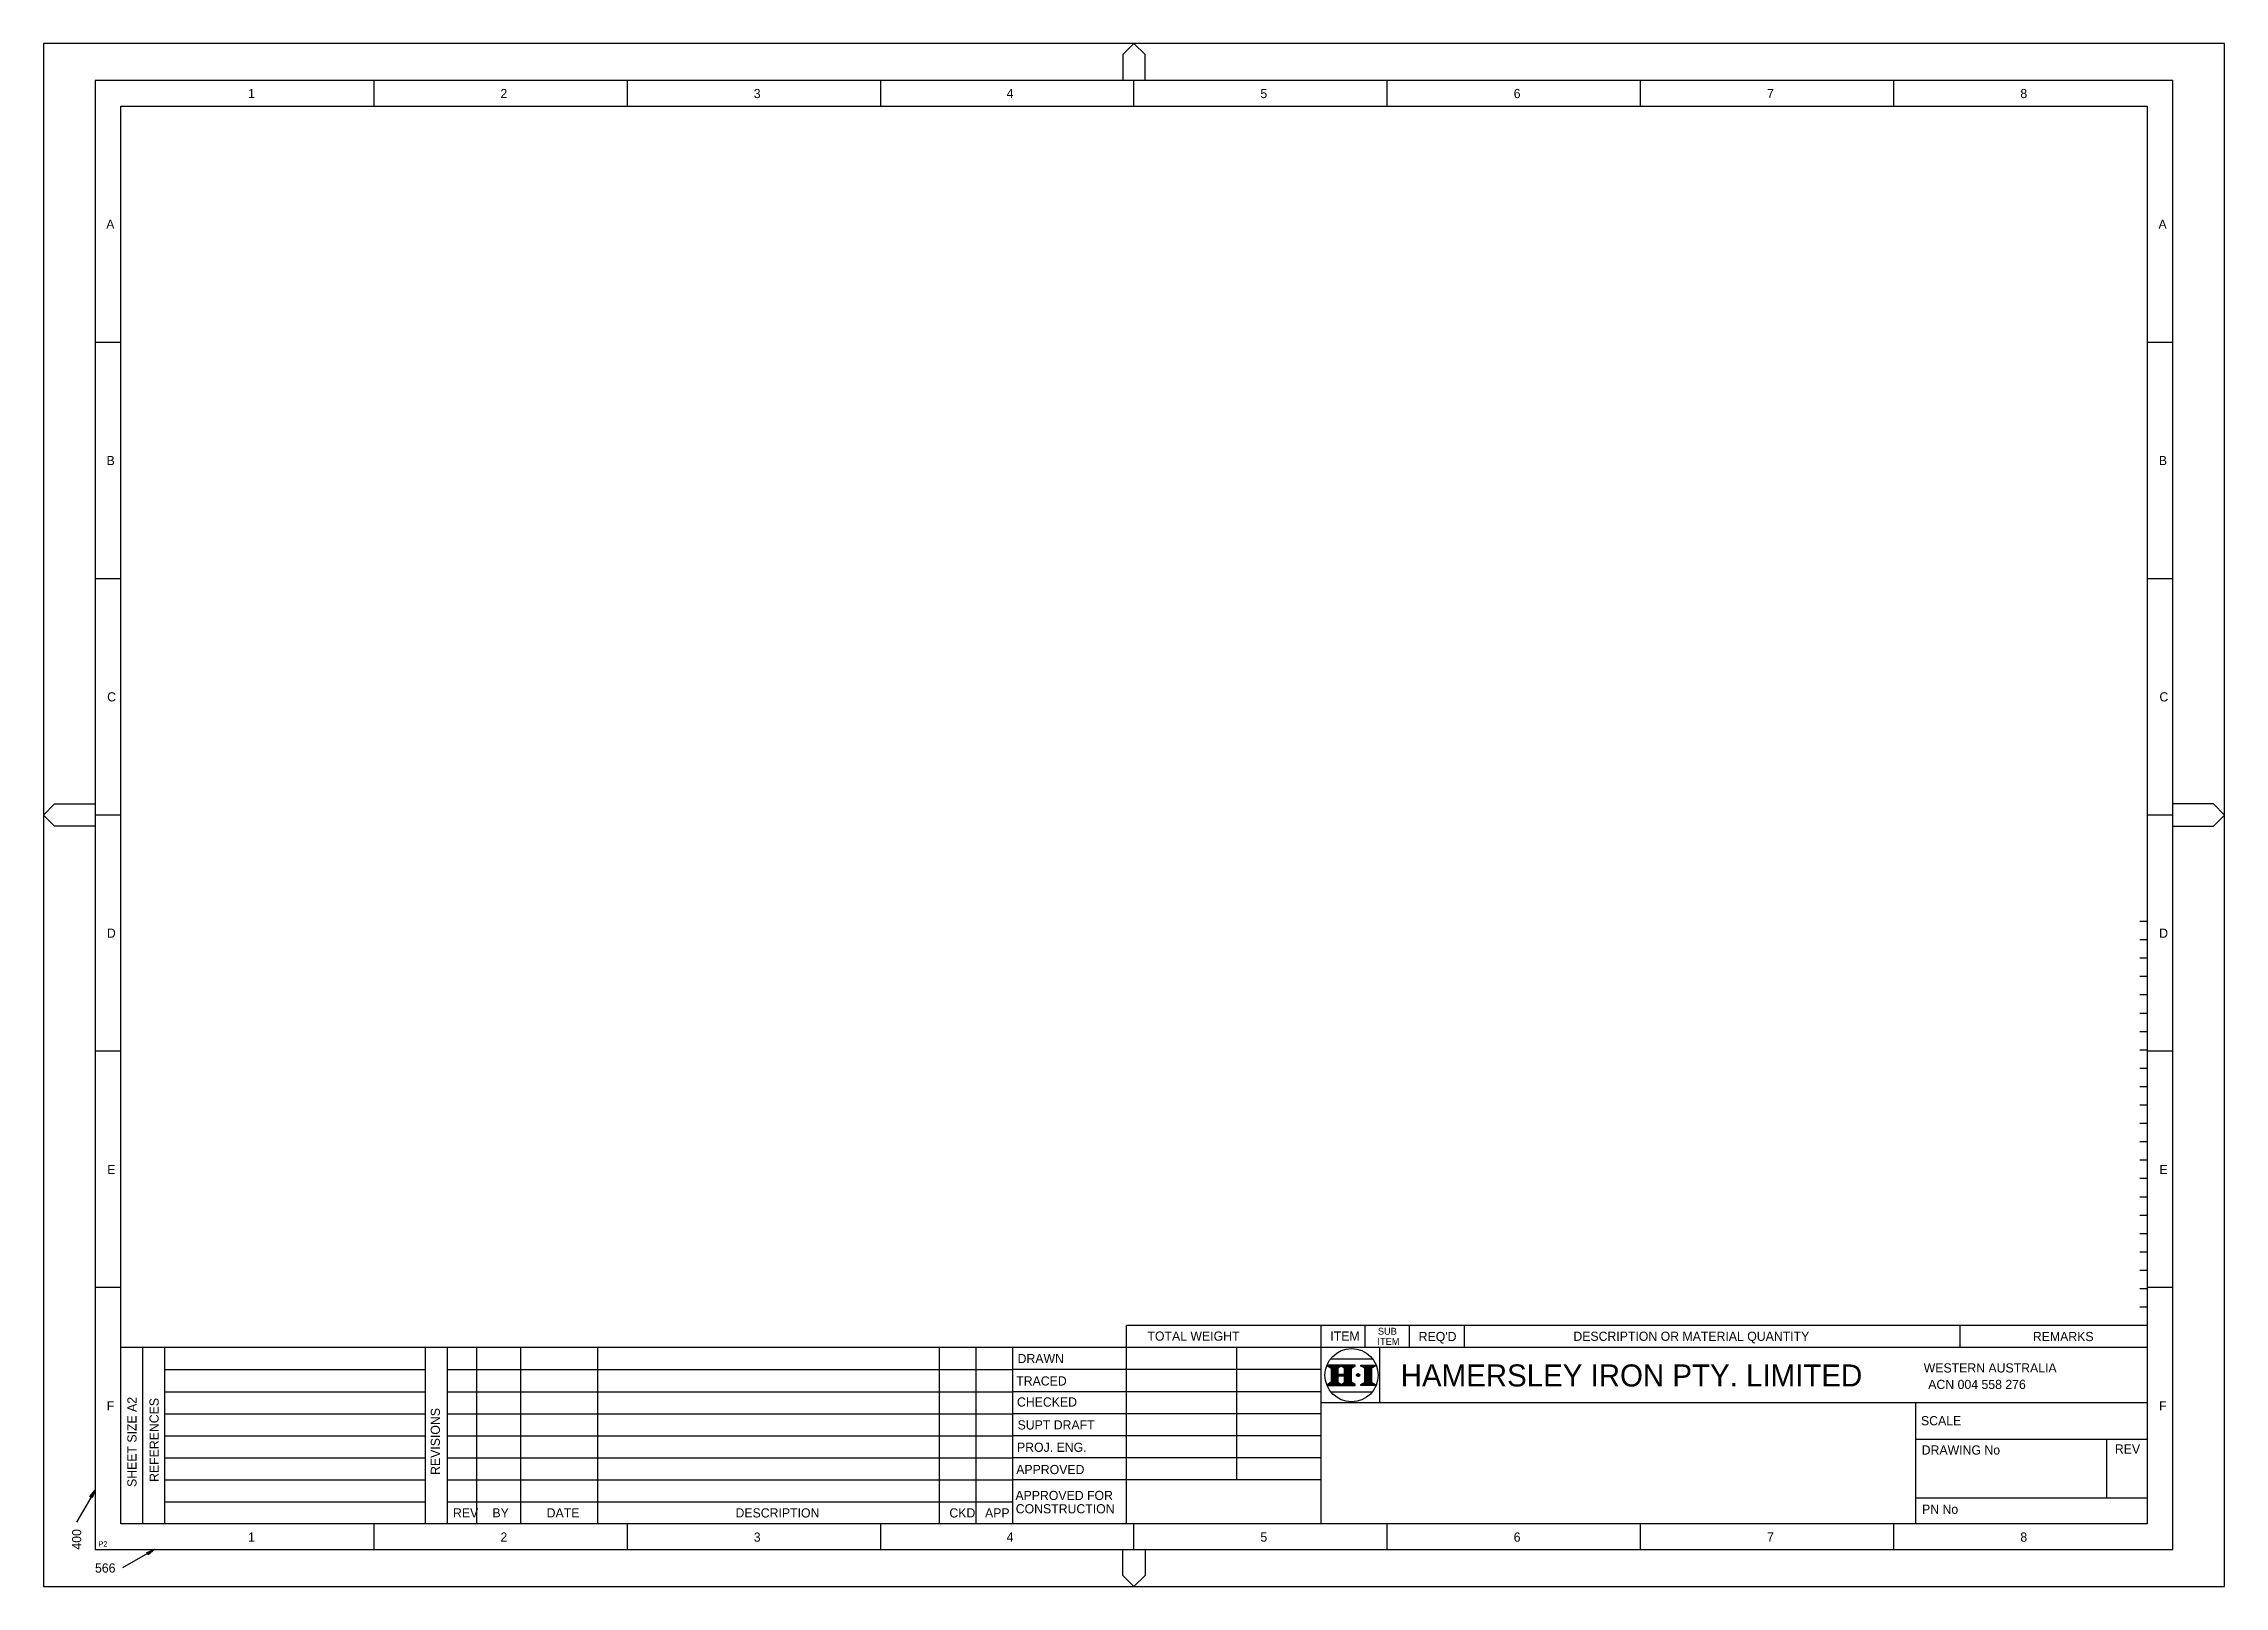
# Model space of a CAD drawing. Extents: x -14 to 580, y -10 to 410.
import ezdxf

# ---------------------------------------------------------------- set-up
doc = ezdxf.new("R2010")
doc.units = 0
doc.layers.add('G_Border', color=7, linetype='Continuous')

msp = doc.modelspace()

# ---------------------------------------------------------------- linework, layer by layer
at = {"layer": 'G_Border'}
for p, q in [((283, 410), (280, 407)), ((286, 407), (283, 410)), ((280, 407), (280, 400)), ((286, 400), (286, 407)), ((75.999, 393), (75.999, 399.832)), ((144.999, 393), (144.999, 399.832)), ((213.999, 393), (213.999, 399.832)), ((282.999, 393), (282.999, 399.832)), ((351.999, 393), (351.999, 399.832)), ((420.999, 393), (420.999, 399.832)), ((489.999, 393), (489.999, 399.832)), ((6.999, 328.666), (0, 328.666)), ((566, 328.666), (559.001, 328.666)), ((6.999, 264.333), (0, 264.333)), ((566, 264.333), (559.001, 264.333)), ((-14, 200), (-11, 203)), ((-11, 203), (0, 203)), ((577, 203), (566, 203)), ((580, 200), (577, 203)), ((-11, 197), (-14, 200)), ((0, 197), (-11, 197)), ((6.999, 199.999), (0, 199.999)), ((566, 199.999), (559.001, 199.999)), ((566, 197), (577, 197)), ((577, 197), (580, 200)), ((559, 171), (557, 171)), ((559, 166), (557, 166)), ((559, 161), (557, 161)), ((559, 156), (557, 156)), ((559, 151), (557, 151)), ((559, 146), (557, 146)), ((559, 141), (557, 141)), ((6.999, 135.666), (0, 135.666)), ((559, 136), (557, 136)), ((559, 131), (557, 131)), ((566, 135.666), (559.001, 135.666)), ((559, 126), (557, 126)), ((559, 121), (557, 121)), ((559, 116), (557, 116)), ((559, 111), (557, 111)), ((559, 106), (557, 106)), ((559, 101), (557, 101)), ((559, 96), (557, 96)), ((559, 91), (557, 91)), ((559, 86), (557, 86)), ((559, 81), (557, 81)), ((6.999, 71.333), (0, 71.333)), ((559, 76), (557, 76)), ((566, 71.333), (559.001, 71.333)), ((559, 71), (557, 71)), ((559, 66), (557, 66)), ((281, 7), (281, 61)), ((559, 61), (281, 61)), ((334, 55), (334, 61)), ((346, 55), (346, 61)), ((358, 55), (358, 61)), ((373, 55), (373, 61)), ((508, 55), (508, 61)), ((559, 55), (6.999, 55)), ((12.999, 7), (12.999, 55)), ((18.999, 7), (18.999, 55)), ((90, 7), (90, 55)), ((96, 7), (96, 55)), ((104, 7), (104, 55)), ((116, 7), (116, 55)), ((137, 7), (137, 55)), ((230, 7), (230, 55)), ((240, 7), (240, 55)), ((250, 7), (250, 55)), ((311, 19), (311, 55)), ((334, 7), (334, 55)), ((350, 40), (350, 55)), ((18.999, 49), (90, 49)), ((96, 49), (250, 49)), ((334, 49), (250, 49)), ((335.72, 50.006), (335.925, 50.211)), ((335.869, 49.873), (336.208, 50.211)), ((336.051, 49.771), (336.49, 50.211)), ((336.232, 49.67), (336.773, 50.211)), ((336.413, 49.568), (337.056, 50.211)), ((336.567, 51.988), (347.954, 51.988)), ((336.595, 49.467), (337.339, 50.211)), ((336.739, 47.631), (339.319, 50.211)), ((336.739, 47.914), (339.036, 50.211)), ((336.739, 48.197), (338.753, 50.211)), ((336.739, 48.48), (338.47, 50.211)), ((336.739, 48.763), (338.187, 50.211)), ((336.739, 49.045), (337.905, 50.211)), ((336.739, 49.328), (337.622, 50.211)), ((336.739, 49.386), (336.739, 45.549)), ((336.739, 47.348), (338.559, 49.168)), ((336.739, 47.065), (338.559, 48.885)), ((336.739, 46.783), (338.559, 48.603)), ((336.739, 46.5), (338.559, 48.32)), ((336.739, 46.217), (338.559, 48.037)), ((336.739, 45.934), (338.559, 47.754)), ((336.739, 45.651), (338.83, 47.742)), ((338.559, 49.386), (338.559, 47.742)), ((338.559, 47.742), (340.378, 47.742)), ((338.563, 47.192), (339.113, 47.742)), ((338.845, 47.192), (339.395, 47.742)), ((339.128, 47.192), (339.678, 47.742)), ((339.148, 49.757), (339.602, 50.211)), ((339.411, 47.192), (339.961, 47.742)), ((339.548, 49.875), (339.885, 50.211)), ((339.694, 47.192), (340.244, 47.742)), ((339.726, 49.77), (340.167, 50.211)), ((339.904, 49.665), (340.45, 50.211)), ((339.977, 47.192), (342.996, 50.211)), ((340.082, 49.56), (340.733, 50.211)), ((340.26, 49.455), (341.016, 50.211)), ((340.26, 47.192), (342.198, 49.13)), ((340.378, 47.876), (342.713, 50.211)), ((340.378, 48.159), (342.43, 50.211)), ((340.378, 48.442), (342.147, 50.211)), ((340.378, 48.725), (341.864, 50.211)), ((340.378, 49.007), (341.582, 50.211)), ((340.378, 49.29), (341.299, 50.211)), ((340.378, 47.742), (340.378, 49.386)), ((340.378, 47.028), (342.198, 48.848)), ((340.378, 46.745), (342.198, 48.565)), ((340.378, 46.462), (342.198, 48.282)), ((340.378, 46.179), (342.198, 47.999)), ((340.378, 45.896), (342.198, 47.716)), ((342.198, 49.386), (343.216, 49.936)), ((342.198, 45.549), (342.198, 49.386)), ((342.754, 49.686), (343.216, 50.148)), ((343.602, 47.46), (344.058, 47.915)), ((343.695, 47.27), (344.276, 47.85)), ((343.863, 47.154), (344.418, 47.71)), ((344.816, 49.936), (344.816, 50.211)), ((344.816, 50.211), (348.673, 50.211)), ((344.816, 49.961), (345.066, 50.211)), ((345.835, 49.386), (344.816, 49.936)), ((344.983, 49.846), (345.349, 50.211)), ((345.167, 49.747), (345.632, 50.211)), ((345.351, 49.647), (345.914, 50.211)), ((345.534, 49.548), (346.197, 50.211)), ((345.718, 49.449), (346.48, 50.211)), ((345.835, 47.586), (348.46, 50.211)), ((345.835, 47.869), (348.177, 50.211)), ((345.835, 48.152), (347.894, 50.211)), ((345.835, 48.435), (347.611, 50.211)), ((345.835, 48.717), (347.329, 50.211)), ((345.835, 49), (347.046, 50.211)), ((345.835, 49.283), (346.763, 50.211)), ((345.835, 45.549), (345.835, 49.386)), ((345.835, 47.303), (347.655, 49.123)), ((345.835, 47.02), (347.655, 48.84)), ((345.835, 46.737), (347.655, 48.557)), ((345.835, 46.455), (347.655, 48.275)), ((345.835, 46.172), (347.655, 47.992)), ((345.835, 45.889), (347.655, 47.709)), ((348.673, 49.936), (347.655, 49.386)), ((347.655, 49.386), (347.655, 45.549)), ((348.227, 49.695), (348.673, 50.141)), ((348.673, 50.211), (348.673, 49.936)), ((18.999, 43), (90, 43)), ((96, 43), (250, 43)), ((334, 43), (250, 43)), ((335.72, 44.915), (335.895, 45.09)), ((335.812, 44.724), (336.515, 45.427)), ((336.095, 44.724), (338.559, 47.188)), ((336.377, 44.724), (338.559, 46.906)), ((336.567, 43), (347.954, 43)), ((336.66, 44.724), (338.559, 46.623)), ((336.943, 44.724), (338.559, 46.34)), ((337.226, 44.724), (338.559, 46.057)), ((337.509, 44.724), (338.559, 45.774)), ((337.792, 44.724), (338.595, 45.528)), ((338.074, 44.724), (338.773, 45.423)), ((338.357, 44.724), (338.951, 45.318)), ((340.378, 47.192), (338.559, 47.192)), ((338.559, 47.192), (338.559, 45.549)), ((338.64, 44.724), (339.129, 45.213)), ((338.923, 44.724), (339.307, 45.108)), ((339.206, 44.724), (339.485, 45.003)), ((339.489, 44.724), (340.204, 45.44)), ((339.772, 44.724), (342.198, 47.15)), ((340.054, 44.724), (342.198, 46.868)), ((340.337, 44.724), (342.198, 46.585)), ((340.378, 45.613), (342.198, 47.433)), ((340.378, 45.549), (340.378, 47.192)), ((340.62, 44.724), (342.198, 46.302)), ((340.903, 44.724), (342.198, 46.019)), ((341.186, 44.724), (342.198, 45.736)), ((341.469, 44.724), (342.26, 45.515)), ((341.751, 44.724), (342.444, 45.416)), ((342.034, 44.724), (342.627, 45.317)), ((343.216, 44.999), (342.198, 45.549)), ((342.317, 44.724), (342.811, 45.218)), ((342.6, 44.724), (342.995, 45.119)), ((342.883, 44.724), (343.178, 45.019)), ((343.166, 44.724), (343.216, 44.774)), ((344.121, 47.13), (344.47, 47.479)), ((344.816, 44.999), (345.835, 45.549)), ((344.816, 44.87), (345.096, 45.15)), ((344.816, 44.724), (344.816, 44.999)), ((348.673, 44.724), (344.816, 44.724)), ((344.953, 44.724), (345.711, 45.482)), ((345.236, 44.724), (347.655, 47.143)), ((345.519, 44.724), (347.655, 46.86)), ((345.801, 44.724), (347.655, 46.578)), ((345.835, 45.606), (347.655, 47.426)), ((346.084, 44.724), (347.655, 46.295)), ((346.367, 44.724), (347.655, 46.012)), ((346.65, 44.724), (347.655, 45.729)), ((346.933, 44.724), (347.722, 45.513)), ((347.216, 44.724), (347.905, 45.414)), ((347.498, 44.724), (348.089, 45.315)), ((347.655, 45.549), (348.673, 44.999)), ((347.781, 44.724), (348.273, 45.215)), ((348.064, 44.724), (348.456, 45.116)), ((348.347, 44.724), (348.64, 45.017)), ((348.63, 44.724), (348.673, 44.767)), ((348.673, 44.999), (348.673, 44.724)), ((18.999, 37), (90, 37)), ((96, 37), (250, 37)), ((334, 37), (250, 37)), ((559, 40), (334, 40)), ((496, 7), (496, 40)), ((18.999, 31), (90, 31)), ((96, 31), (250, 31)), ((334, 31), (250, 31)), ((559, 30), (496, 30)), ((548, 14), (548, 30)), ((18.999, 25), (90, 25)), ((96, 25), (250, 25)), ((334, 25), (250, 25)), ((18.999, 19), (90, 19)), ((96, 19), (250, 19)), ((334, 19), (250, 19)), ((0, 16.161), (-5, 7.5)), ((18.999, 13), (90, 13)), ((96, 13), (250, 13)), ((559, 14), (496, 14)), ((76, 0), (76, 6.832)), ((145, 0), (145, 6.832)), ((214, 0), (214, 6.832)), ((283, 0), (283, 6.832)), ((352, 0), (352, 6.832)), ((421, 0), (421, 6.832)), ((490, 0), (490, 6.832)), ((16.16, 0), (7.5, -5)), ((280, -7), (280, 0)), ((286, 0), (286, -7)), ((283, -10), (280, -7)), ((286, -7), (283, -10))]:
    msp.add_line(p, q, dxfattribs=at)
for points in [[(-14, -10), (580, -10), (580, 410), (-14, 410)], [(0, 0), (566, 0), (566, 400), (0, 400)], [(559, 7), (6.999, 7), (6.999, 393), (559, 393)], [(-1.381, 14.484), (0, 16.161), (-0.762, 14.127)], [(14.126, -0.762), (16.16, 0), (14.483, -1.381)]]:
    msp.add_lwpolyline(points, close=True, dxfattribs=at)
for points in [[(343.216, 49.936), (343.216, 50.211), (335.72, 50.211), (335.72, 49.94), (335.749, 49.94)], [(335.749, 49.94), (336.739, 49.386)], [(339.438, 49.94), (338.559, 49.386)], [(340.378, 49.386), (339.438, 49.94)], [(336.739, 45.549), (335.72, 44.995)], [(335.72, 44.995), (335.72, 44.995), (335.72, 44.724), (343.216, 44.724), (343.216, 44.999)], [(338.559, 45.549), (339.498, 44.995)], [(339.498, 44.995), (340.378, 45.549)]]:
    msp.add_lwpolyline(points, dxfattribs=at)
msp.add_circle((342.26, 47.494), 7.254, dxfattribs=at)
msp.add_ellipse((344.035, 47.519), major_axis=(0.437, 0), ratio=0.9070295, dxfattribs=at)

# ---------------------------------------------------------------- texts
for s, height, p in [('1', 2.5, (41.677, 395.166)), ('2', 2.5, (110.431, 395.166)), ('3', 2.5, (179.431, 395.166)), ('4', 2.5, (248.293, 395.166)), ('5', 2.5, (317.421, 395.166)), ('6', 2.5, (386.421, 395.166)), ('7', 2.5, (455.421, 395.166)), ('8', 2.5, (524.431, 395.166)), ('A', 2.5, (3.056, 359.582)), ('A', 2.5, (562.057, 359.582)), ('B', 2.5, (3.144, 295.249)), ('B', 2.5, (562.145, 295.249)), ('C', 2.5, (3.312, 230.915)), ('C', 2.5, (562.313, 230.915)), ('D', 2.5, (3.233, 166.582)), ('D', 2.5, (562.234, 166.582)), ('E', 2.5, (3.312, 102.249)), ('E', 2.5, (562.313, 102.249)), ('TOTAL WEIGHT', 2.5, (286.663, 56.885)), ('SUB', 1.875, (349.438, 58.518)), ('ITEM', 2.5, (336.479, 56.886)), ('ITEM', 1.875, (349.308, 55.734)), ("REQ'D", 2.5, (360.54, 56.777)), ('DESCRIPTION OR MATERIAL QUANTITY', 2.5, (402.671, 56.839)), ('REMARKS', 2.5, (527.834, 56.777)), ('DRAWN', 2.5, (251.293, 50.768)), ('HAMERSLEY IRON PTY. LIMITED', 6, (355.644, 44.421)), ('WESTERN AUSTRALIA', 2.49974, (498.095, 48.226)), ('TRACED', 2.5, (250.923, 44.675)), ('ACN 004 558 276', 2.499, (499.345, 43.726)), ('F', 2.5, (3.214, 37.916)), ('CHECKED', 2.5, (251.124, 38.945)), ('SCALE', 2.5, (497.367, 33.85)), ('F', 2.5, (562.215, 37.916)), ('SUPT DRAFT', 2.5, (251.292, 32.71)), ('PROJ. ENG.', 2.5, (251.135, 26.624)), ('DRAWING No', 2.5, (497.555, 25.874)), ('REV', 2.5, (550.171, 26.147)), ('APPROVED', 2.5, (250.924, 20.558)), ('APPROVED FOR', 2.5, (250.698, 13.502)), ('CONSTRUCTION', 2.5, (250.787, 9.873)), ('PN No', 2.5, (497.648, 9.744)), ('REV', 2.5, (97.51, 8.75)), ('BY', 2.5, (108.258, 8.75)), ('DATE', 2.5, (123.016, 8.75)), ('DESCRIPTION', 2.5, (174.463, 8.75)), ('CKD', 2.5, (232.716, 8.75)), ('APP', 2.5, (242.421, 8.75)), ('P2', 1.5, (0.933, 0.802)), ('1', 2.5, (41.678, 2.166)), ('2', 2.5, (110.432, 2.166)), ('3', 2.5, (179.432, 2.166)), ('4', 2.5, (248.294, 2.166)), ('5', 2.5, (317.422, 2.166)), ('6', 2.5, (386.422, 2.166)), ('7', 2.5, (455.422, 2.166)), ('8', 2.5, (524.432, 2.166)), ('566', 2.5, (0, -6.25))]:
    msp.add_text(s, height=height, dxfattribs=at).set_placement(p)
for s, p in [('SHEET SIZE A2', (11.302, 17.06)), ('REFERENCES', (17.344, 18.432)), ('REVISIONS', (93.943, 20.34)), ('400', (-3.75, 0))]:
    msp.add_text(s, height=2.5, rotation=89.999997, dxfattribs=at).set_placement(p)

doc.saveas('drawing.dxf')
